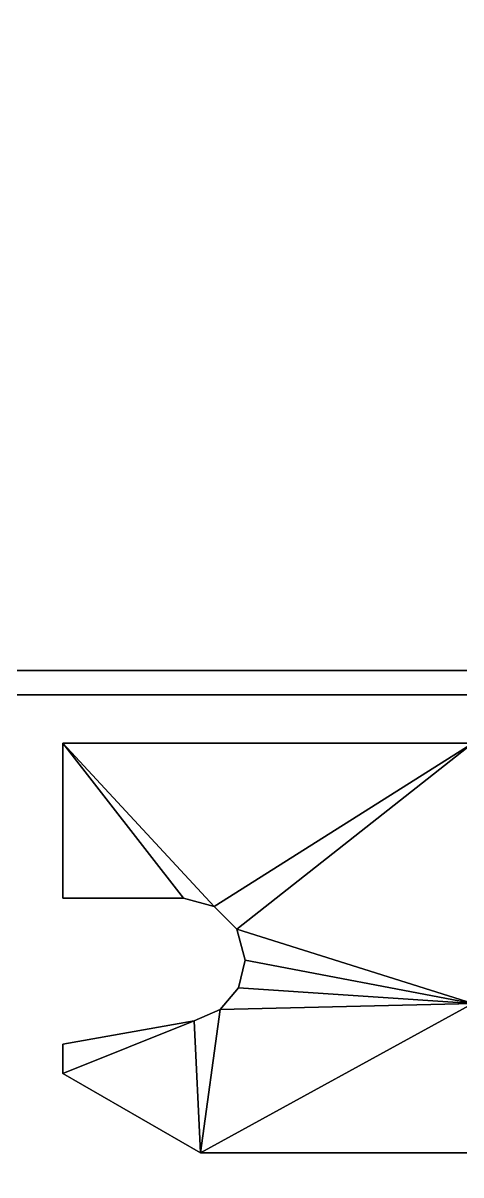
# Model space of a CAD drawing. Extents: x -80 to 2901, y -3352 to 80.
# Drawn here: x 2274.92 to 2284.01, y -1176.46 to -1152.57 of the extents above; entities that cross this region are included whole.
import ezdxf

# ---------------------------------------------------------------- set-up
doc = ezdxf.new("R2010")
doc.units = 0

# ---------------------------------------------------------------- blocks, each defined once
blk = doc.blocks.new('cocina Juan v2.despensa 1p.Suelo1', base_point=(0, 18))
at = {"layer": 'Blanco', "color": 0}
for points in [[(0, 18), (0, 580), (186, 580), (186, 18)], [(0, 18, 18), (0, 580, 18), (186, 580, 18), (186, 18, 18)]]:
    blk.add_3dface(points, dxfattribs=at)
blk = doc.blocks.new('cocina Juan v2.despensa 1p.Suelo')
at = {"layer": 'Blanco'}
blk.add_blockref('cocina Juan v2.despensa 1p.Suelo1', (0, 18), dxfattribs=at)
blk = doc.blocks.new('cocina Juan v2.despensa 1p.Techo1', base_point=(168, 18, 1800))
at = {"layer": 'Blanco', "color": 0}
for points in [[(168, 18, 1800), (168, 580, 1800), (18, 580, 1800), (18, 18, 1800)], [(168, 18, 1782), (168, 580, 1782), (18, 580, 1782), (18, 18, 1782)], [(18, 580, 1782), (18, 18, 1782), (18, 18, 1800), (18, 580, 1800)]]:
    blk.add_3dface(points, dxfattribs=at)
blk = doc.blocks.new('cocina Juan v2.despensa 1p.Techo')
at = {"layer": 'Blanco'}
blk.add_blockref('cocina Juan v2.despensa 1p.Techo1', (168, 18, 1800), dxfattribs=at)
blk = doc.blocks.new('cocina Juan v2.despensa 1p.Lateral Izquierdo1', base_point=(0, 18, 1800))
at = {"layer": 'blanco', "color": 0}
blk.add_3dface([(18, 18, 1800), (18, 580, 1800), (0, 580, 1800), (0, 18, 1800)], dxfattribs=at)
at = {"layer": 'Blanco', "color": 0}
for points in [[(18, 580, 18), (18, 18, 18), (0, 18, 18), (0, 580, 18)], [(18, 18, 1800), (18, 580, 1800), (18, 580, 18), (18, 18, 18)]]:
    blk.add_3dface(points, dxfattribs=at)
blk = doc.blocks.new('cocina Juan v2.despensa 1p.Lateral Izquierdo2', base_point=(19.5, 60.75, 1704))
at = {"layer": 'ACCESSORY', "color": 0, "invisible_edges": 8}
for points in [[(28, 46.2, 1684), (24.9, 43.25, 1684), (28, 37.608, 1684), (28, 46.2, 1684)], [(28, 46.2, 1673), (28, 37.608, 1673), (24.9, 43.25, 1673), (28, 46.2, 1673)], [(28, 46.2, 1673), (28, 46.2, 1684), (28, 37.608, 1684), (28, 46.2, 1673)], [(28, 37.608, 1673), (28, 46.2, 1673), (28, 37.608, 1684), (28, 37.608, 1673)], [(19.5, 34.75, 1684), (22.891, 37.89, 1684), (19.5, 43.25, 1684), (19.5, 34.75, 1684)], [(19.5, 34.75, 1684), (19.5, 43.25, 1684), (19.5, 43.25, 1673), (19.5, 34.75, 1684)], [(23.36, 38.359, 1684), (19.5, 43.25, 1684), (22.891, 37.89, 1684), (23.36, 38.359, 1684)], [(19.5, 43.25, 1684), (23.36, 38.359, 1684), (24.9, 43.25, 1684), (19.5, 43.25, 1684)], [(19.5, 34.75, 1673), (19.5, 34.75, 1684), (19.5, 43.25, 1673), (19.5, 34.75, 1673)], [(19.5, 34.75, 1673), (19.5, 43.25, 1673), (22.891, 37.89, 1673), (19.5, 34.75, 1673)], [(22.891, 37.89, 1673), (19.5, 43.25, 1673), (23.36, 38.359, 1673), (22.891, 37.89, 1673)], [(24.9, 43.25, 1673), (23.36, 38.359, 1673), (19.5, 43.25, 1673), (24.9, 43.25, 1673)], [(23.36, 38.359, 1684), (24, 38.53, 1684), (24.9, 43.25, 1684), (23.36, 38.359, 1684)], [(24, 38.53, 1673), (23.36, 38.359, 1673), (24.9, 43.25, 1673), (24, 38.53, 1673)], [(24, 38.53, 1684), (24.574, 38.394, 1684), (24.9, 43.25, 1684), (24, 38.53, 1684)], [(24.574, 38.394, 1673), (24, 38.53, 1673), (24.9, 43.25, 1673), (24.574, 38.394, 1673)], [(24.574, 38.394, 1684), (25.027, 38.014, 1684), (24.9, 43.25, 1684), (24.574, 38.394, 1684)], [(24.574, 38.394, 1673), (24.9, 43.25, 1673), (25.027, 38.014, 1673), (24.574, 38.394, 1673)], [(24.9, 43.25, 1684), (25.027, 38.014, 1684), (28, 37.608, 1684), (24.9, 43.25, 1684)], [(28, 37.608, 1673), (25.027, 38.014, 1673), (24.9, 43.25, 1673), (28, 37.608, 1673)], [(25.261, 37.472, 1684), (28, 37.608, 1684), (25.027, 38.014, 1684), (25.261, 37.472, 1684)], [(25.261, 37.472, 1673), (25.027, 38.014, 1673), (28, 37.608, 1673), (25.261, 37.472, 1673)], [(22.72, 37.25, 1684), (22.891, 37.89, 1684), (19.5, 34.75, 1684), (22.72, 37.25, 1684)], [(22.72, 37.25, 1673), (19.5, 34.75, 1673), (22.891, 37.89, 1673), (22.72, 37.25, 1673)], [(26.35, 34.75, 1684), (28, 37.608, 1684), (25.261, 37.472, 1684), (26.35, 34.75, 1684)], [(26.35, 34.75, 1673), (25.261, 37.472, 1673), (28, 37.608, 1673), (26.35, 34.75, 1673)], [(25.741, 34.75, 1684), (26.35, 34.75, 1684), (25.261, 37.472, 1684), (25.741, 34.75, 1684)], [(25.741, 34.75, 1673), (25.261, 37.472, 1673), (26.35, 34.75, 1673), (25.741, 34.75, 1673)], [(22.72, 34.75, 1684), (22.72, 37.25, 1684), (19.5, 34.75, 1684), (22.72, 34.75, 1684)], [(22.72, 37.25, 1673), (22.72, 34.75, 1673), (19.5, 34.75, 1673), (22.72, 37.25, 1673)], [(22.72, 34.75, 1684), (19.5, 34.75, 1684), (19.5, 34.75, 1673), (22.72, 34.75, 1684)], [(22.72, 34.75, 1673), (22.72, 34.75, 1684), (19.5, 34.75, 1673), (22.72, 34.75, 1673)], [(25.741, 34.75, 1684), (25.741, 34.75, 1673), (26.35, 34.75, 1684), (25.741, 34.75, 1684)], [(25.741, 34.75, 1673), (26.35, 34.75, 1673), (26.35, 34.75, 1684), (25.741, 34.75, 1673)]]:
    blk.add_3dface(points, dxfattribs=at)
at = {"layer": 'ACCESSORY', "color": 0}
for points in [[(23.36, 38.359, 1673), (24, 38.53, 1673), (24, 38.53, 1684), (23.36, 38.359, 1684)], [(24.574, 38.394, 1684), (24, 38.53, 1684), (24, 38.53, 1673), (24.574, 38.394, 1673)], [(22.891, 37.89, 1673), (23.36, 38.359, 1673), (23.36, 38.359, 1684), (22.891, 37.89, 1684)], [(24.574, 38.394, 1684), (24.574, 38.394, 1673), (25.027, 38.014, 1673), (25.027, 38.014, 1684)], [(25.027, 38.014, 1684), (25.027, 38.014, 1673), (25.261, 37.472, 1673), (25.261, 37.472, 1684)], [(22.72, 37.25, 1673), (22.891, 37.89, 1673), (22.891, 37.89, 1684), (22.72, 37.25, 1684)], [(26.35, 34.75, 1684), (26.35, 34.75, 1673), (28, 37.608, 1673), (28, 37.608, 1684)], [(25.261, 37.472, 1684), (25.261, 37.472, 1673), (25.741, 34.75, 1673), (25.741, 34.75, 1684)], [(22.72, 34.75, 1673), (22.72, 37.25, 1673), (22.72, 37.25, 1684), (22.72, 34.75, 1684)]]:
    blk.add_3dface(points, dxfattribs=at)
blk = doc.blocks.new('cocina Juan v2.despensa 1p.Lateral Izquierdo3', base_point=(19.5, 60.75, 1184.5))
at = {"layer": 'ACCESSORY', "color": 0, "invisible_edges": 8}
for points in [[(28, 46.2, 1164.5), (24.9, 43.25, 1164.5), (28, 37.608, 1164.5), (28, 46.2, 1164.5)], [(28, 46.2, 1153.5), (28, 37.608, 1153.5), (24.9, 43.25, 1153.5), (28, 46.2, 1153.5)], [(28, 46.2, 1153.5), (28, 46.2, 1164.5), (28, 37.608, 1164.5), (28, 46.2, 1153.5)], [(28, 37.608, 1153.5), (28, 46.2, 1153.5), (28, 37.608, 1164.5), (28, 37.608, 1153.5)], [(19.5, 34.75, 1164.5), (22.891, 37.89, 1164.5), (19.5, 43.25, 1164.5), (19.5, 34.75, 1164.5)], [(19.5, 34.75, 1164.5), (19.5, 43.25, 1164.5), (19.5, 43.25, 1153.5), (19.5, 34.75, 1164.5)], [(23.36, 38.359, 1164.5), (19.5, 43.25, 1164.5), (22.891, 37.89, 1164.5), (23.36, 38.359, 1164.5)], [(19.5, 43.25, 1164.5), (23.36, 38.359, 1164.5), (24.9, 43.25, 1164.5), (19.5, 43.25, 1164.5)], [(19.5, 34.75, 1153.5), (19.5, 34.75, 1164.5), (19.5, 43.25, 1153.5), (19.5, 34.75, 1153.5)], [(19.5, 34.75, 1153.5), (19.5, 43.25, 1153.5), (22.891, 37.89, 1153.5), (19.5, 34.75, 1153.5)], [(22.891, 37.89, 1153.5), (19.5, 43.25, 1153.5), (23.36, 38.359, 1153.5), (22.891, 37.89, 1153.5)], [(24.9, 43.25, 1153.5), (23.36, 38.359, 1153.5), (19.5, 43.25, 1153.5), (24.9, 43.25, 1153.5)], [(23.36, 38.359, 1164.5), (24, 38.53, 1164.5), (24.9, 43.25, 1164.5), (23.36, 38.359, 1164.5)], [(24, 38.53, 1153.5), (23.36, 38.359, 1153.5), (24.9, 43.25, 1153.5), (24, 38.53, 1153.5)], [(24, 38.53, 1164.5), (24.574, 38.394, 1164.5), (24.9, 43.25, 1164.5), (24, 38.53, 1164.5)], [(24.574, 38.394, 1153.5), (24, 38.53, 1153.5), (24.9, 43.25, 1153.5), (24.574, 38.394, 1153.5)], [(24.574, 38.394, 1164.5), (25.027, 38.014, 1164.5), (24.9, 43.25, 1164.5), (24.574, 38.394, 1164.5)], [(24.574, 38.394, 1153.5), (24.9, 43.25, 1153.5), (25.027, 38.014, 1153.5), (24.574, 38.394, 1153.5)], [(24.9, 43.25, 1164.5), (25.027, 38.014, 1164.5), (28, 37.608, 1164.5), (24.9, 43.25, 1164.5)], [(28, 37.608, 1153.5), (25.027, 38.014, 1153.5), (24.9, 43.25, 1153.5), (28, 37.608, 1153.5)], [(25.261, 37.472, 1164.5), (28, 37.608, 1164.5), (25.027, 38.014, 1164.5), (25.261, 37.472, 1164.5)], [(25.261, 37.472, 1153.5), (25.027, 38.014, 1153.5), (28, 37.608, 1153.5), (25.261, 37.472, 1153.5)], [(22.72, 37.25, 1164.5), (22.891, 37.89, 1164.5), (19.5, 34.75, 1164.5), (22.72, 37.25, 1164.5)], [(22.72, 37.25, 1153.5), (19.5, 34.75, 1153.5), (22.891, 37.89, 1153.5), (22.72, 37.25, 1153.5)], [(26.35, 34.75, 1164.5), (28, 37.608, 1164.5), (25.261, 37.472, 1164.5), (26.35, 34.75, 1164.5)], [(26.35, 34.75, 1153.5), (25.261, 37.472, 1153.5), (28, 37.608, 1153.5), (26.35, 34.75, 1153.5)], [(25.741, 34.75, 1164.5), (26.35, 34.75, 1164.5), (25.261, 37.472, 1164.5), (25.741, 34.75, 1164.5)], [(25.741, 34.75, 1153.5), (25.261, 37.472, 1153.5), (26.35, 34.75, 1153.5), (25.741, 34.75, 1153.5)], [(22.72, 34.75, 1164.5), (22.72, 37.25, 1164.5), (19.5, 34.75, 1164.5), (22.72, 34.75, 1164.5)], [(22.72, 37.25, 1153.5), (22.72, 34.75, 1153.5), (19.5, 34.75, 1153.5), (22.72, 37.25, 1153.5)], [(22.72, 34.75, 1164.5), (19.5, 34.75, 1164.5), (19.5, 34.75, 1153.5), (22.72, 34.75, 1164.5)], [(22.72, 34.75, 1153.5), (22.72, 34.75, 1164.5), (19.5, 34.75, 1153.5), (22.72, 34.75, 1153.5)], [(25.741, 34.75, 1164.5), (25.741, 34.75, 1153.5), (26.35, 34.75, 1164.5), (25.741, 34.75, 1164.5)], [(25.741, 34.75, 1153.5), (26.35, 34.75, 1153.5), (26.35, 34.75, 1164.5), (25.741, 34.75, 1153.5)]]:
    blk.add_3dface(points, dxfattribs=at)
at = {"layer": 'ACCESSORY', "color": 0}
for points in [[(23.36, 38.359, 1153.5), (24, 38.53, 1153.5), (24, 38.53, 1164.5), (23.36, 38.359, 1164.5)], [(24.574, 38.394, 1164.5), (24, 38.53, 1164.5), (24, 38.53, 1153.5), (24.574, 38.394, 1153.5)], [(22.891, 37.89, 1153.5), (23.36, 38.359, 1153.5), (23.36, 38.359, 1164.5), (22.891, 37.89, 1164.5)], [(24.574, 38.394, 1164.5), (24.574, 38.394, 1153.5), (25.027, 38.014, 1153.5), (25.027, 38.014, 1164.5)], [(25.027, 38.014, 1164.5), (25.027, 38.014, 1153.5), (25.261, 37.472, 1153.5), (25.261, 37.472, 1164.5)], [(22.72, 37.25, 1153.5), (22.891, 37.89, 1153.5), (22.891, 37.89, 1164.5), (22.72, 37.25, 1164.5)], [(26.35, 34.75, 1164.5), (26.35, 34.75, 1153.5), (28, 37.608, 1153.5), (28, 37.608, 1164.5)], [(25.261, 37.472, 1164.5), (25.261, 37.472, 1153.5), (25.741, 34.75, 1153.5), (25.741, 34.75, 1164.5)], [(22.72, 34.75, 1153.5), (22.72, 37.25, 1153.5), (22.72, 37.25, 1164.5), (22.72, 34.75, 1164.5)]]:
    blk.add_3dface(points, dxfattribs=at)
blk = doc.blocks.new('cocina Juan v2.despensa 1p.Lateral Izquierdo4', base_point=(19.5, 60.75, 665))
at = {"layer": 'ACCESSORY', "color": 0, "invisible_edges": 8}
for points in [[(28, 46.2, 645), (24.9, 43.25, 645), (28, 37.608, 645), (28, 46.2, 645)], [(28, 46.2, 634), (28, 37.608, 634), (24.9, 43.25, 634), (28, 46.2, 634)], [(28, 46.2, 634), (28, 46.2, 645), (28, 37.608, 645), (28, 46.2, 634)], [(28, 37.608, 634), (28, 46.2, 634), (28, 37.608, 645), (28, 37.608, 634)], [(19.5, 34.75, 645), (22.891, 37.89, 645), (19.5, 43.25, 645), (19.5, 34.75, 645)], [(19.5, 34.75, 645), (19.5, 43.25, 645), (19.5, 43.25, 634), (19.5, 34.75, 645)], [(23.36, 38.359, 645), (19.5, 43.25, 645), (22.891, 37.89, 645), (23.36, 38.359, 645)], [(19.5, 43.25, 645), (23.36, 38.359, 645), (24.9, 43.25, 645), (19.5, 43.25, 645)], [(19.5, 34.75, 634), (19.5, 34.75, 645), (19.5, 43.25, 634), (19.5, 34.75, 634)], [(19.5, 34.75, 634), (19.5, 43.25, 634), (22.891, 37.89, 634), (19.5, 34.75, 634)], [(22.891, 37.89, 634), (19.5, 43.25, 634), (23.36, 38.359, 634), (22.891, 37.89, 634)], [(24.9, 43.25, 634), (23.36, 38.359, 634), (19.5, 43.25, 634), (24.9, 43.25, 634)], [(23.36, 38.359, 645), (24, 38.53, 645), (24.9, 43.25, 645), (23.36, 38.359, 645)], [(24, 38.53, 634), (23.36, 38.359, 634), (24.9, 43.25, 634), (24, 38.53, 634)], [(24, 38.53, 645), (24.574, 38.394, 645), (24.9, 43.25, 645), (24, 38.53, 645)], [(24.574, 38.394, 634), (24, 38.53, 634), (24.9, 43.25, 634), (24.574, 38.394, 634)], [(24.574, 38.394, 645), (25.027, 38.014, 645), (24.9, 43.25, 645), (24.574, 38.394, 645)], [(24.574, 38.394, 634), (24.9, 43.25, 634), (25.027, 38.014, 634), (24.574, 38.394, 634)], [(24.9, 43.25, 645), (25.027, 38.014, 645), (28, 37.608, 645), (24.9, 43.25, 645)], [(28, 37.608, 634), (25.027, 38.014, 634), (24.9, 43.25, 634), (28, 37.608, 634)], [(25.261, 37.472, 645), (28, 37.608, 645), (25.027, 38.014, 645), (25.261, 37.472, 645)], [(25.261, 37.472, 634), (25.027, 38.014, 634), (28, 37.608, 634), (25.261, 37.472, 634)], [(22.72, 37.25, 645), (22.891, 37.89, 645), (19.5, 34.75, 645), (22.72, 37.25, 645)], [(22.72, 37.25, 634), (19.5, 34.75, 634), (22.891, 37.89, 634), (22.72, 37.25, 634)], [(26.35, 34.75, 645), (28, 37.608, 645), (25.261, 37.472, 645), (26.35, 34.75, 645)], [(26.35, 34.75, 634), (25.261, 37.472, 634), (28, 37.608, 634), (26.35, 34.75, 634)], [(25.741, 34.75, 645), (26.35, 34.75, 645), (25.261, 37.472, 645), (25.741, 34.75, 645)], [(25.741, 34.75, 634), (25.261, 37.472, 634), (26.35, 34.75, 634), (25.741, 34.75, 634)], [(22.72, 34.75, 645), (22.72, 37.25, 645), (19.5, 34.75, 645), (22.72, 34.75, 645)], [(22.72, 37.25, 634), (22.72, 34.75, 634), (19.5, 34.75, 634), (22.72, 37.25, 634)], [(22.72, 34.75, 645), (19.5, 34.75, 645), (19.5, 34.75, 634), (22.72, 34.75, 645)], [(22.72, 34.75, 634), (22.72, 34.75, 645), (19.5, 34.75, 634), (22.72, 34.75, 634)], [(25.741, 34.75, 645), (25.741, 34.75, 634), (26.35, 34.75, 645), (25.741, 34.75, 645)], [(25.741, 34.75, 634), (26.35, 34.75, 634), (26.35, 34.75, 645), (25.741, 34.75, 634)]]:
    blk.add_3dface(points, dxfattribs=at)
at = {"layer": 'ACCESSORY', "color": 0}
for points in [[(23.36, 38.359, 634), (24, 38.53, 634), (24, 38.53, 645), (23.36, 38.359, 645)], [(24.574, 38.394, 645), (24, 38.53, 645), (24, 38.53, 634), (24.574, 38.394, 634)], [(22.891, 37.89, 634), (23.36, 38.359, 634), (23.36, 38.359, 645), (22.891, 37.89, 645)], [(24.574, 38.394, 645), (24.574, 38.394, 634), (25.027, 38.014, 634), (25.027, 38.014, 645)], [(25.027, 38.014, 645), (25.027, 38.014, 634), (25.261, 37.472, 634), (25.261, 37.472, 645)], [(22.72, 37.25, 634), (22.891, 37.89, 634), (22.891, 37.89, 645), (22.72, 37.25, 645)], [(26.35, 34.75, 645), (26.35, 34.75, 634), (28, 37.608, 634), (28, 37.608, 645)], [(25.261, 37.472, 645), (25.261, 37.472, 634), (25.741, 34.75, 634), (25.741, 34.75, 645)], [(22.72, 34.75, 634), (22.72, 37.25, 634), (22.72, 37.25, 645), (22.72, 34.75, 645)]]:
    blk.add_3dface(points, dxfattribs=at)
blk = doc.blocks.new('cocina Juan v2.despensa 1p.Lateral Izquierdo5', base_point=(19.5, 60.75, 145.5))
at = {"layer": 'ACCESSORY', "color": 0, "invisible_edges": 8}
for points in [[(28, 46.2, 125.5), (24.9, 43.25, 125.5), (28, 37.608, 125.5), (28, 46.2, 125.5)], [(28, 46.2, 114.5), (28, 37.608, 114.5), (24.9, 43.25, 114.5), (28, 46.2, 114.5)], [(28, 46.2, 114.5), (28, 46.2, 125.5), (28, 37.608, 125.5), (28, 46.2, 114.5)], [(28, 37.608, 114.5), (28, 46.2, 114.5), (28, 37.608, 125.5), (28, 37.608, 114.5)], [(19.5, 34.75, 125.5), (22.891, 37.89, 125.5), (19.5, 43.25, 125.5), (19.5, 34.75, 125.5)], [(19.5, 34.75, 125.5), (19.5, 43.25, 125.5), (19.5, 43.25, 114.5), (19.5, 34.75, 125.5)], [(23.36, 38.359, 125.5), (19.5, 43.25, 125.5), (22.891, 37.89, 125.5), (23.36, 38.359, 125.5)], [(19.5, 43.25, 125.5), (23.36, 38.359, 125.5), (24.9, 43.25, 125.5), (19.5, 43.25, 125.5)], [(19.5, 34.75, 114.5), (19.5, 34.75, 125.5), (19.5, 43.25, 114.5), (19.5, 34.75, 114.5)], [(19.5, 34.75, 114.5), (19.5, 43.25, 114.5), (22.891, 37.89, 114.5), (19.5, 34.75, 114.5)], [(22.891, 37.89, 114.5), (19.5, 43.25, 114.5), (23.36, 38.359, 114.5), (22.891, 37.89, 114.5)], [(24.9, 43.25, 114.5), (23.36, 38.359, 114.5), (19.5, 43.25, 114.5), (24.9, 43.25, 114.5)], [(23.36, 38.359, 125.5), (24, 38.53, 125.5), (24.9, 43.25, 125.5), (23.36, 38.359, 125.5)], [(24, 38.53, 114.5), (23.36, 38.359, 114.5), (24.9, 43.25, 114.5), (24, 38.53, 114.5)], [(24, 38.53, 125.5), (24.574, 38.394, 125.5), (24.9, 43.25, 125.5), (24, 38.53, 125.5)], [(24.574, 38.394, 114.5), (24, 38.53, 114.5), (24.9, 43.25, 114.5), (24.574, 38.394, 114.5)], [(24.574, 38.394, 125.5), (25.027, 38.014, 125.5), (24.9, 43.25, 125.5), (24.574, 38.394, 125.5)], [(24.574, 38.394, 114.5), (24.9, 43.25, 114.5), (25.027, 38.014, 114.5), (24.574, 38.394, 114.5)], [(24.9, 43.25, 125.5), (25.027, 38.014, 125.5), (28, 37.608, 125.5), (24.9, 43.25, 125.5)], [(28, 37.608, 114.5), (25.027, 38.014, 114.5), (24.9, 43.25, 114.5), (28, 37.608, 114.5)], [(25.261, 37.472, 125.5), (28, 37.608, 125.5), (25.027, 38.014, 125.5), (25.261, 37.472, 125.5)], [(25.261, 37.472, 114.5), (25.027, 38.014, 114.5), (28, 37.608, 114.5), (25.261, 37.472, 114.5)], [(22.72, 37.25, 125.5), (22.891, 37.89, 125.5), (19.5, 34.75, 125.5), (22.72, 37.25, 125.5)], [(22.72, 37.25, 114.5), (19.5, 34.75, 114.5), (22.891, 37.89, 114.5), (22.72, 37.25, 114.5)], [(26.35, 34.75, 125.5), (28, 37.608, 125.5), (25.261, 37.472, 125.5), (26.35, 34.75, 125.5)], [(26.35, 34.75, 114.5), (25.261, 37.472, 114.5), (28, 37.608, 114.5), (26.35, 34.75, 114.5)], [(25.741, 34.75, 125.5), (26.35, 34.75, 125.5), (25.261, 37.472, 125.5), (25.741, 34.75, 125.5)], [(25.741, 34.75, 114.5), (25.261, 37.472, 114.5), (26.35, 34.75, 114.5), (25.741, 34.75, 114.5)], [(22.72, 34.75, 125.5), (22.72, 37.25, 125.5), (19.5, 34.75, 125.5), (22.72, 34.75, 125.5)], [(22.72, 37.25, 114.5), (22.72, 34.75, 114.5), (19.5, 34.75, 114.5), (22.72, 37.25, 114.5)], [(22.72, 34.75, 125.5), (19.5, 34.75, 125.5), (19.5, 34.75, 114.5), (22.72, 34.75, 125.5)], [(22.72, 34.75, 114.5), (22.72, 34.75, 125.5), (19.5, 34.75, 114.5), (22.72, 34.75, 114.5)], [(25.741, 34.75, 125.5), (25.741, 34.75, 114.5), (26.35, 34.75, 125.5), (25.741, 34.75, 125.5)], [(25.741, 34.75, 114.5), (26.35, 34.75, 114.5), (26.35, 34.75, 125.5), (25.741, 34.75, 114.5)]]:
    blk.add_3dface(points, dxfattribs=at)
at = {"layer": 'ACCESSORY', "color": 0}
for points in [[(23.36, 38.359, 114.5), (24, 38.53, 114.5), (24, 38.53, 125.5), (23.36, 38.359, 125.5)], [(24.574, 38.394, 125.5), (24, 38.53, 125.5), (24, 38.53, 114.5), (24.574, 38.394, 114.5)], [(22.891, 37.89, 114.5), (23.36, 38.359, 114.5), (23.36, 38.359, 125.5), (22.891, 37.89, 125.5)], [(24.574, 38.394, 125.5), (24.574, 38.394, 114.5), (25.027, 38.014, 114.5), (25.027, 38.014, 125.5)], [(25.027, 38.014, 125.5), (25.027, 38.014, 114.5), (25.261, 37.472, 114.5), (25.261, 37.472, 125.5)], [(22.72, 37.25, 114.5), (22.891, 37.89, 114.5), (22.891, 37.89, 125.5), (22.72, 37.25, 125.5)], [(26.35, 34.75, 125.5), (26.35, 34.75, 114.5), (28, 37.608, 114.5), (28, 37.608, 125.5)], [(25.261, 37.472, 125.5), (25.261, 37.472, 114.5), (25.741, 34.75, 114.5), (25.741, 34.75, 125.5)], [(22.72, 34.75, 114.5), (22.72, 37.25, 114.5), (22.72, 37.25, 125.5), (22.72, 34.75, 125.5)]]:
    blk.add_3dface(points, dxfattribs=at)
blk = doc.blocks.new('cocina Juan v2.despensa 1p.Lateral Izquierdo')
for name, p in [('cocina Juan v2.despensa 1p.Lateral Izquierdo2', (19.5, 60.75, 1704)), ('cocina Juan v2.despensa 1p.Lateral Izquierdo3', (19.5, 60.75, 1184.5)), ('cocina Juan v2.despensa 1p.Lateral Izquierdo4', (19.5, 60.75, 665)), ('cocina Juan v2.despensa 1p.Lateral Izquierdo5', (19.5, 60.75, 145.5))]:
    blk.add_blockref(name, p)
at = {"layer": 'Blanco'}
blk.add_blockref('cocina Juan v2.despensa 1p.Lateral Izquierdo1', (0, 18, 1800), dxfattribs=at)
blk = doc.blocks.new('cocina Juan v2.despensa 1p.Estante movil [6]1', base_point=(18.5, 580, 1514.571))
at = {"layer": 'Blanco', "color": 0}
for points in [[(18.5, 580, 1514.571), (18.5, 23, 1514.571), (167.5, 23, 1514.571), (167.5, 580, 1514.571)], [(18.5, 580, 1532.571), (18.5, 23, 1532.571), (167.5, 23, 1532.571), (167.5, 580, 1532.571)], [(18.5, 580, 1514.571), (18.5, 580, 1532.571), (18.5, 23, 1532.571), (18.5, 23, 1514.571)]]:
    blk.add_3dface(points, dxfattribs=at)
blk = doc.blocks.new('cocina Juan v2.despensa 1p.Estante movil [6]')
at = {"layer": 'Blanco'}
blk.add_blockref('cocina Juan v2.despensa 1p.Estante movil [6]1', (18.5, 580, 1514.571), dxfattribs=at)
blk = doc.blocks.new('cocina Juan v2.despensa 1p')
at = {"layer": 'cocina Juan v2.despensa 1p.Estante movil [6]'}
blk.add_blockref('cocina Juan v2.despensa 1p.Estante movil [6]', (0, 0), dxfattribs=at)
at = {"layer": 'cocina Juan v2.despensa 1p.Lateral Izquierdo'}
blk.add_blockref('cocina Juan v2.despensa 1p.Lateral Izquierdo', (0, 0), dxfattribs=at)
at = {"layer": 'cocina Juan v2.despensa 1p.Suelo'}
blk.add_blockref('cocina Juan v2.despensa 1p.Suelo', (0, 0), dxfattribs=at)
at = {"layer": 'cocina Juan v2.despensa 1p.Techo'}
blk.add_blockref('cocina Juan v2.despensa 1p.Techo', (0, 0), dxfattribs=at)
blk = doc.blocks.new('cocina Juan v2.alacena 1p torre.Suelo1', base_point=(18, 18))
at = {"layer": 'Blanco', "color": 0}
for points in [[(18, 18), (18, 575), (168, 575), (168, 18)], [(18, 18, 18), (18, 575, 18), (168, 575, 18), (168, 18, 18)], [(18, 18, 18), (18, 575, 18), (18, 575), (18, 18)]]:
    blk.add_3dface(points, dxfattribs=at)
blk = doc.blocks.new('cocina Juan v2.alacena 1p torre.Suelo')
at = {"layer": 'Blanco'}
blk.add_blockref('cocina Juan v2.alacena 1p torre.Suelo1', (18, 18), dxfattribs=at)
blk = doc.blocks.new('cocina Juan v2.alacena 1p torre.Techo1', base_point=(168, 18, 686))
at = {"layer": 'Blanco', "color": 0}
for points in [[(168, 18, 686), (168, 575, 686), (18, 575, 686), (18, 18, 686)], [(168, 18, 668), (168, 575, 668), (18, 575, 668), (18, 18, 668)], [(18, 575, 668), (18, 18, 668), (18, 18, 686), (18, 575, 686)]]:
    blk.add_3dface(points, dxfattribs=at)
blk = doc.blocks.new('cocina Juan v2.alacena 1p torre.Techo')
at = {"layer": 'Blanco'}
blk.add_blockref('cocina Juan v2.alacena 1p torre.Techo1', (168, 18, 686), dxfattribs=at)
blk = doc.blocks.new('cocina Juan v2.alacena 1p torre.Lateral Izquierdo1', base_point=(0, 18, 686))
at = {"layer": 'blanco', "color": 0}
for points in [[(18, 18, 686), (18, 575, 686), (0, 575, 686), (0, 18, 686)], [(18, 575), (18, 18), (0, 18), (0, 575)]]:
    blk.add_3dface(points, dxfattribs=at)
at = {"layer": 'Blanco', "color": 0}
blk.add_3dface([(18, 18, 686), (18, 575, 686), (18, 575), (18, 18)], dxfattribs=at)
blk = doc.blocks.new('cocina Juan v2.alacena 1p torre.Lateral Izquierdo2', base_point=(19.5, 60.75, 590))
at = {"layer": 'ACCESSORY', "color": 0, "invisible_edges": 8}
for points in [[(28, 46.2, 570), (24.9, 43.25, 570), (28, 37.608, 570), (28, 46.2, 570)], [(28, 46.2, 559), (28, 37.608, 559), (24.9, 43.25, 559), (28, 46.2, 559)], [(28, 46.2, 559), (28, 46.2, 570), (28, 37.608, 570), (28, 46.2, 559)], [(28, 37.608, 559), (28, 46.2, 559), (28, 37.608, 570), (28, 37.608, 559)], [(19.5, 34.75, 570), (22.891, 37.89, 570), (19.5, 43.25, 570), (19.5, 34.75, 570)], [(19.5, 34.75, 570), (19.5, 43.25, 570), (19.5, 43.25, 559), (19.5, 34.75, 570)], [(23.36, 38.359, 570), (19.5, 43.25, 570), (22.891, 37.89, 570), (23.36, 38.359, 570)], [(19.5, 43.25, 570), (23.36, 38.359, 570), (24.9, 43.25, 570), (19.5, 43.25, 570)], [(19.5, 34.75, 559), (19.5, 34.75, 570), (19.5, 43.25, 559), (19.5, 34.75, 559)], [(19.5, 34.75, 559), (19.5, 43.25, 559), (22.891, 37.89, 559), (19.5, 34.75, 559)], [(22.891, 37.89, 559), (19.5, 43.25, 559), (23.36, 38.359, 559), (22.891, 37.89, 559)], [(24.9, 43.25, 559), (23.36, 38.359, 559), (19.5, 43.25, 559), (24.9, 43.25, 559)], [(23.36, 38.359, 570), (24, 38.53, 570), (24.9, 43.25, 570), (23.36, 38.359, 570)], [(24, 38.53, 559), (23.36, 38.359, 559), (24.9, 43.25, 559), (24, 38.53, 559)], [(24, 38.53, 570), (24.574, 38.394, 570), (24.9, 43.25, 570), (24, 38.53, 570)], [(24.574, 38.394, 559), (24, 38.53, 559), (24.9, 43.25, 559), (24.574, 38.394, 559)], [(24.574, 38.394, 570), (25.027, 38.014, 570), (24.9, 43.25, 570), (24.574, 38.394, 570)], [(24.574, 38.394, 559), (24.9, 43.25, 559), (25.027, 38.014, 559), (24.574, 38.394, 559)], [(24.9, 43.25, 570), (25.027, 38.014, 570), (28, 37.608, 570), (24.9, 43.25, 570)], [(28, 37.608, 559), (25.027, 38.014, 559), (24.9, 43.25, 559), (28, 37.608, 559)], [(25.261, 37.472, 570), (28, 37.608, 570), (25.027, 38.014, 570), (25.261, 37.472, 570)], [(25.261, 37.472, 559), (25.027, 38.014, 559), (28, 37.608, 559), (25.261, 37.472, 559)], [(22.72, 37.25, 570), (22.891, 37.89, 570), (19.5, 34.75, 570), (22.72, 37.25, 570)], [(22.72, 37.25, 559), (19.5, 34.75, 559), (22.891, 37.89, 559), (22.72, 37.25, 559)], [(26.35, 34.75, 570), (28, 37.608, 570), (25.261, 37.472, 570), (26.35, 34.75, 570)], [(26.35, 34.75, 559), (25.261, 37.472, 559), (28, 37.608, 559), (26.35, 34.75, 559)], [(25.741, 34.75, 570), (26.35, 34.75, 570), (25.261, 37.472, 570), (25.741, 34.75, 570)], [(25.741, 34.75, 559), (25.261, 37.472, 559), (26.35, 34.75, 559), (25.741, 34.75, 559)], [(22.72, 34.75, 570), (22.72, 37.25, 570), (19.5, 34.75, 570), (22.72, 34.75, 570)], [(22.72, 37.25, 559), (22.72, 34.75, 559), (19.5, 34.75, 559), (22.72, 37.25, 559)], [(22.72, 34.75, 570), (19.5, 34.75, 570), (19.5, 34.75, 559), (22.72, 34.75, 570)], [(22.72, 34.75, 559), (22.72, 34.75, 570), (19.5, 34.75, 559), (22.72, 34.75, 559)], [(25.741, 34.75, 570), (25.741, 34.75, 559), (26.35, 34.75, 570), (25.741, 34.75, 570)], [(25.741, 34.75, 559), (26.35, 34.75, 559), (26.35, 34.75, 570), (25.741, 34.75, 559)]]:
    blk.add_3dface(points, dxfattribs=at)
at = {"layer": 'ACCESSORY', "color": 0}
for points in [[(23.36, 38.359, 559), (24, 38.53, 559), (24, 38.53, 570), (23.36, 38.359, 570)], [(24.574, 38.394, 570), (24, 38.53, 570), (24, 38.53, 559), (24.574, 38.394, 559)], [(22.891, 37.89, 559), (23.36, 38.359, 559), (23.36, 38.359, 570), (22.891, 37.89, 570)], [(24.574, 38.394, 570), (24.574, 38.394, 559), (25.027, 38.014, 559), (25.027, 38.014, 570)], [(25.027, 38.014, 570), (25.027, 38.014, 559), (25.261, 37.472, 559), (25.261, 37.472, 570)], [(22.72, 37.25, 559), (22.891, 37.89, 559), (22.891, 37.89, 570), (22.72, 37.25, 570)], [(26.35, 34.75, 570), (26.35, 34.75, 559), (28, 37.608, 559), (28, 37.608, 570)], [(25.261, 37.472, 570), (25.261, 37.472, 559), (25.741, 34.75, 559), (25.741, 34.75, 570)], [(22.72, 34.75, 559), (22.72, 37.25, 559), (22.72, 37.25, 570), (22.72, 34.75, 570)]]:
    blk.add_3dface(points, dxfattribs=at)
blk = doc.blocks.new('cocina Juan v2.alacena 1p torre.Lateral Izquierdo3', base_point=(19.5, 60.75, 147))
at = {"layer": 'ACCESSORY', "color": 0, "invisible_edges": 8}
for points in [[(28, 46.2, 127), (24.9, 43.25, 127), (28, 37.608, 127), (28, 46.2, 127)], [(28, 46.2, 116), (28, 37.608, 116), (24.9, 43.25, 116), (28, 46.2, 116)], [(28, 46.2, 116), (28, 46.2, 127), (28, 37.608, 127), (28, 46.2, 116)], [(28, 37.608, 116), (28, 46.2, 116), (28, 37.608, 127), (28, 37.608, 116)], [(19.5, 34.75, 127), (22.891, 37.89, 127), (19.5, 43.25, 127), (19.5, 34.75, 127)], [(19.5, 34.75, 127), (19.5, 43.25, 127), (19.5, 43.25, 116), (19.5, 34.75, 127)], [(23.36, 38.359, 127), (19.5, 43.25, 127), (22.891, 37.89, 127), (23.36, 38.359, 127)], [(19.5, 43.25, 127), (23.36, 38.359, 127), (24.9, 43.25, 127), (19.5, 43.25, 127)], [(19.5, 34.75, 116), (19.5, 34.75, 127), (19.5, 43.25, 116), (19.5, 34.75, 116)], [(19.5, 34.75, 116), (19.5, 43.25, 116), (22.891, 37.89, 116), (19.5, 34.75, 116)], [(22.891, 37.89, 116), (19.5, 43.25, 116), (23.36, 38.359, 116), (22.891, 37.89, 116)], [(24.9, 43.25, 116), (23.36, 38.359, 116), (19.5, 43.25, 116), (24.9, 43.25, 116)], [(23.36, 38.359, 127), (24, 38.53, 127), (24.9, 43.25, 127), (23.36, 38.359, 127)], [(24, 38.53, 116), (23.36, 38.359, 116), (24.9, 43.25, 116), (24, 38.53, 116)], [(24, 38.53, 127), (24.574, 38.394, 127), (24.9, 43.25, 127), (24, 38.53, 127)], [(24.574, 38.394, 116), (24, 38.53, 116), (24.9, 43.25, 116), (24.574, 38.394, 116)], [(24.574, 38.394, 127), (25.027, 38.014, 127), (24.9, 43.25, 127), (24.574, 38.394, 127)], [(24.574, 38.394, 116), (24.9, 43.25, 116), (25.027, 38.014, 116), (24.574, 38.394, 116)], [(24.9, 43.25, 127), (25.027, 38.014, 127), (28, 37.608, 127), (24.9, 43.25, 127)], [(28, 37.608, 116), (25.027, 38.014, 116), (24.9, 43.25, 116), (28, 37.608, 116)], [(25.261, 37.472, 127), (28, 37.608, 127), (25.027, 38.014, 127), (25.261, 37.472, 127)], [(25.261, 37.472, 116), (25.027, 38.014, 116), (28, 37.608, 116), (25.261, 37.472, 116)], [(22.72, 37.25, 127), (22.891, 37.89, 127), (19.5, 34.75, 127), (22.72, 37.25, 127)], [(22.72, 37.25, 116), (19.5, 34.75, 116), (22.891, 37.89, 116), (22.72, 37.25, 116)], [(26.35, 34.75, 127), (28, 37.608, 127), (25.261, 37.472, 127), (26.35, 34.75, 127)], [(26.35, 34.75, 116), (25.261, 37.472, 116), (28, 37.608, 116), (26.35, 34.75, 116)], [(25.741, 34.75, 127), (26.35, 34.75, 127), (25.261, 37.472, 127), (25.741, 34.75, 127)], [(25.741, 34.75, 116), (25.261, 37.472, 116), (26.35, 34.75, 116), (25.741, 34.75, 116)], [(22.72, 34.75, 127), (22.72, 37.25, 127), (19.5, 34.75, 127), (22.72, 34.75, 127)], [(22.72, 37.25, 116), (22.72, 34.75, 116), (19.5, 34.75, 116), (22.72, 37.25, 116)], [(22.72, 34.75, 127), (19.5, 34.75, 127), (19.5, 34.75, 116), (22.72, 34.75, 127)], [(22.72, 34.75, 116), (22.72, 34.75, 127), (19.5, 34.75, 116), (22.72, 34.75, 116)], [(25.741, 34.75, 127), (25.741, 34.75, 116), (26.35, 34.75, 127), (25.741, 34.75, 127)], [(25.741, 34.75, 116), (26.35, 34.75, 116), (26.35, 34.75, 127), (25.741, 34.75, 116)]]:
    blk.add_3dface(points, dxfattribs=at)
at = {"layer": 'ACCESSORY', "color": 0}
for points in [[(23.36, 38.359, 116), (24, 38.53, 116), (24, 38.53, 127), (23.36, 38.359, 127)], [(24.574, 38.394, 127), (24, 38.53, 127), (24, 38.53, 116), (24.574, 38.394, 116)], [(22.891, 37.89, 116), (23.36, 38.359, 116), (23.36, 38.359, 127), (22.891, 37.89, 127)], [(24.574, 38.394, 127), (24.574, 38.394, 116), (25.027, 38.014, 116), (25.027, 38.014, 127)], [(25.027, 38.014, 127), (25.027, 38.014, 116), (25.261, 37.472, 116), (25.261, 37.472, 127)], [(22.72, 37.25, 116), (22.891, 37.89, 116), (22.891, 37.89, 127), (22.72, 37.25, 127)], [(26.35, 34.75, 127), (26.35, 34.75, 116), (28, 37.608, 116), (28, 37.608, 127)], [(25.261, 37.472, 127), (25.261, 37.472, 116), (25.741, 34.75, 116), (25.741, 34.75, 127)], [(22.72, 34.75, 116), (22.72, 37.25, 116), (22.72, 37.25, 127), (22.72, 34.75, 127)]]:
    blk.add_3dface(points, dxfattribs=at)
blk = doc.blocks.new('cocina Juan v2.alacena 1p torre.Lateral Izquierdo')
for name, p in [('cocina Juan v2.alacena 1p torre.Lateral Izquierdo2', (19.5, 60.75, 590)), ('cocina Juan v2.alacena 1p torre.Lateral Izquierdo3', (19.5, 60.75, 147))]:
    blk.add_blockref(name, p)
at = {"layer": 'Blanco'}
blk.add_blockref('cocina Juan v2.alacena 1p torre.Lateral Izquierdo1', (0, 18, 686), dxfattribs=at)
blk = doc.blocks.new('cocina Juan v2.alacena 1p torre.Mobile Shelf [2]1', base_point=(18.5, 577, 334))
at = {"layer": 'Blanco', "color": 0}
for points in [[(18.5, 577, 334), (18.5, 23, 334), (167.5, 23, 334), (167.5, 577, 334)], [(18.5, 577, 352), (18.5, 23, 352), (167.5, 23, 352), (167.5, 577, 352)], [(18.5, 577, 334), (18.5, 577, 352), (18.5, 23, 352), (18.5, 23, 334)]]:
    blk.add_3dface(points, dxfattribs=at)
blk = doc.blocks.new('cocina Juan v2.alacena 1p torre.Mobile Shelf [2]')
at = {"layer": 'Blanco'}
blk.add_blockref('cocina Juan v2.alacena 1p torre.Mobile Shelf [2]1', (18.5, 577, 334), dxfattribs=at)
blk = doc.blocks.new('cocina Juan v2.alacena 1p torre')
at = {"layer": 'cocina Juan v2.alacena 1p torre.Lateral Izquierdo'}
blk.add_blockref('cocina Juan v2.alacena 1p torre.Lateral Izquierdo', (0, 0), dxfattribs=at)
at = {"layer": 'cocina Juan v2.alacena 1p torre.Mobile Shelf [2]'}
blk.add_blockref('cocina Juan v2.alacena 1p torre.Mobile Shelf [2]', (0, 0), dxfattribs=at)
at = {"layer": 'cocina Juan v2.alacena 1p torre.Suelo'}
blk.add_blockref('cocina Juan v2.alacena 1p torre.Suelo', (0, 0), dxfattribs=at)
at = {"layer": 'cocina Juan v2.alacena 1p torre.Techo'}
blk.add_blockref('cocina Juan v2.alacena 1p torre.Techo', (0, 0), dxfattribs=at)

msp = doc.modelspace()

# ---------------------------------------------------------------- block references
at = {"rotation": -90}
for name, p in [('cocina Juan v2.despensa 1p', (2241, -1148, 100)), ('cocina Juan v2.alacena 1p torre', (2241, -1148, 1900))]:
    msp.add_blockref(name, p, dxfattribs=at)

doc.saveas('drawing.dxf')
